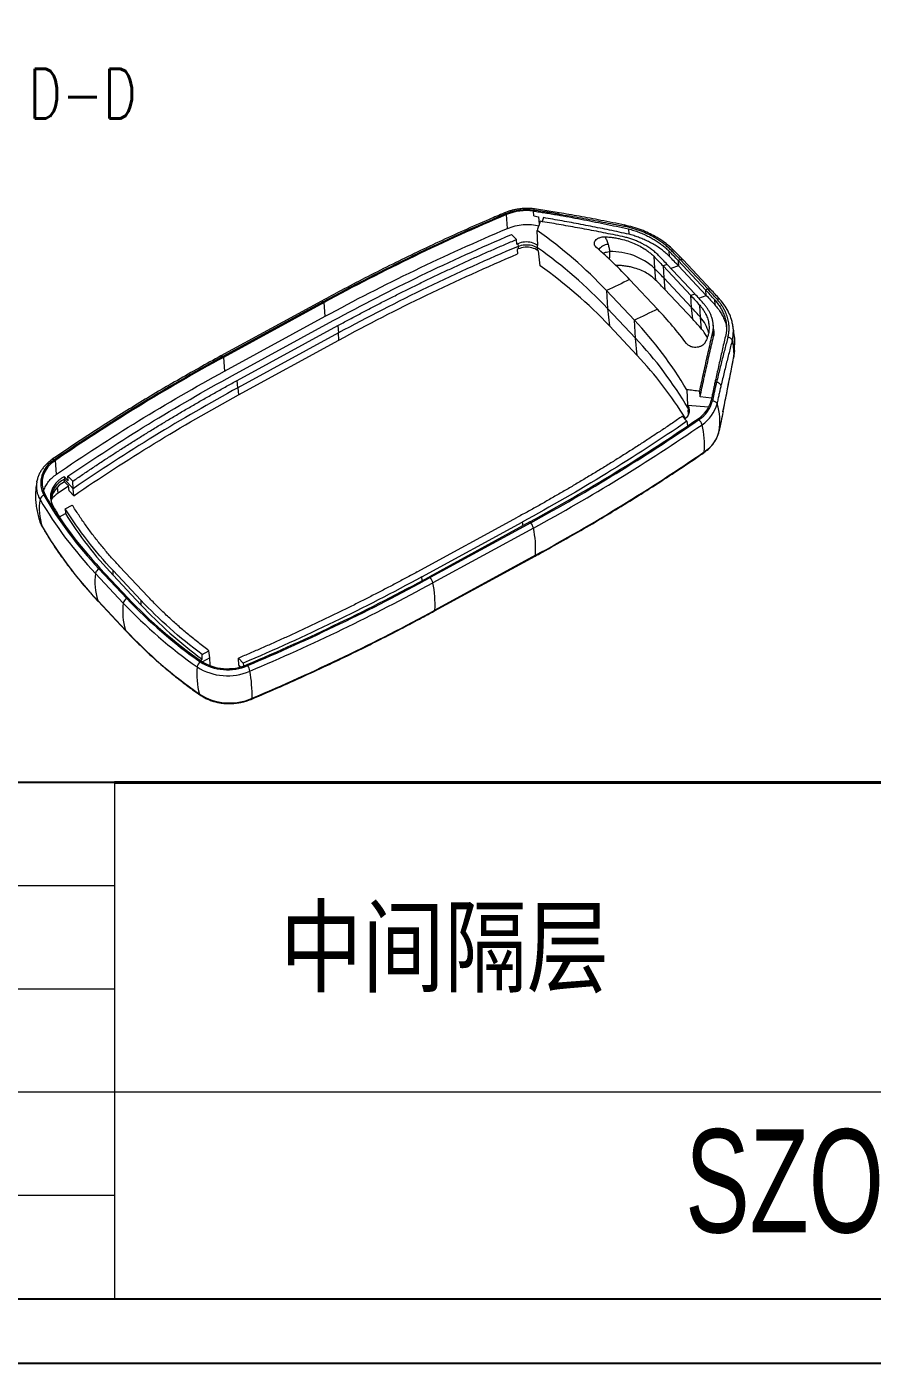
# Model space of a CAD drawing. Header units: inches. Extents: x 1127 to 2406, y 573 to 922.
# Drawn here: x 1969.2 to 2029, y 575.2 to 669.8 of the extents above; entities that cross this region are included whole.
import ezdxf

# ---------------------------------------------------------------- set-up
doc = ezdxf.new("R2010")
doc.units = ezdxf.units.IN
doc.layers.add('文字', color=81, linetype='Continuous')
doc.layers.add('粗实线', color=7, linetype='Continuous', lineweight=30)
doc.layers.add('细实线', color=3, linetype='Continuous', lineweight=9)
doc.styles.add('SLDTEXTSTYLE1', font='TXT', dxfattribs={"width": 0.75, "bigfont": 'bigfont'})
doc.styles.add('SLDTEXTSTYLE3', font='TXT', dxfattribs={"width": 0.75, "bigfont": 'bigfont'})
doc.styles.add('宋体', font='', dxfattribs={"width": 0.8, "height": 3.5})
doc.styles.add('长仿宋', font='', dxfattribs={"width": 0.7, "height": 4})
doc.styles.get('宋体').set_extended_font_data('SimSun')
doc.styles.get('长仿宋').set_extended_font_data('SimSun')

# ---------------------------------------------------------------- blocks, each defined once
blk = doc.blocks.new('SW_NOTE_5')
at = {"color": 0, "linetype": 'Continuous', "lineweight": 0, "attachment_point": 2}
for s, insert, char_height, style in [('剖面', (8.334, 8.186), 6.35, 'SLDTEXTSTYLE1'), ('D-D', (22.232, 5.799), 3.5, 'SLDTEXTSTYLE3')]:
    blk.add_mtext(s, dxfattribs=dict(at, insert=insert, char_height=char_height, style=style))

msp = doc.modelspace()

# ---------------------------------------------------------------- linework, layer by layer
at = {"color": 7, "linetype": 'Continuous', "lineweight": 15}
for p, q in [((2003.198, 655.489), (2003.12, 656.463)), ((2005.056, 656.367), (2005.028, 656.713)), ((2005.056, 656.367), (2005.398, 656.309)), ((2006.859, 656.595), (2005.107, 656.865)), ((2005.398, 656.309), (2005.439, 655.788)), ((2005.732, 656.252), (2005.639, 655.967)), ((2003.821, 654.705), (2003.489, 655.059)), ((2005.351, 654.273), (2005.297, 655.343)), ((2011.742, 655.454), (2011.772, 655.075)), ((2003.86, 654.378), (2003.821, 654.705)), ((2003.86, 654.378), (2003.929, 654.408)), ((2003.929, 654.408), (2003.946, 654.219)), ((2003.946, 654.219), (2003.959, 654.037)), ((2005.327, 654.109), (2005.315, 654.298)), ((2005.345, 653.927), (2005.327, 654.109)), ((2003.959, 654.037), (2003.889, 654.007)), ((2003.889, 654.007), (2003.903, 653.685)), ((2005.38, 653.902), (2005.345, 653.927)), ((2005.496, 652.847), (2005.38, 653.902)), ((2013.535, 653.517), (2013.584, 652.665)), ((2014.658, 653.492), (2014.628, 653.873)), ((2015.251, 653.226), (2015.281, 652.845)), ((2017.217, 651.13), (2015.251, 653.226)), ((2017.369, 651.183), (2015.403, 653.279)), ((2017.574, 651.16), (2015.608, 653.256)), ((2013.584, 652.665), (2013.669, 651.834)), ((2014.191, 652.839), (2014.24, 651.989)), ((2016.158, 650.743), (2014.191, 652.839)), ((2016.444, 650.851), (2014.477, 652.947)), ((2017.248, 650.749), (2015.281, 652.845)), ((2013.808, 649.768), (2011.842, 651.864)), ((2014.24, 651.989), (2016.207, 649.892)), ((2014.24, 651.989), (2014.326, 651.158)), ((1990.049, 650.351), (1982.941, 646.476)), ((1990.177, 650.297), (1983.069, 646.422)), ((2010.201, 651.088), (2010.274, 649.826)), ((2010.201, 651.088), (2012.168, 648.992)), ((2016.292, 649.061), (2014.326, 651.158)), ((2016.207, 649.892), (2016.158, 650.743)), ((2017.248, 650.749), (2017.217, 651.13)), ((2017.819, 650.472), (2017.849, 650.09)), ((1990.23, 650.247), (1983.122, 646.371)), ((1990.307, 649.272), (1990.23, 650.247)), ((2012.24, 647.73), (2010.274, 649.826)), ((2010.274, 649.826), (2010.4, 648.593)), ((2016.292, 649.061), (2016.207, 649.892)), ((2016.835, 649.2), (2016.786, 650.051)), ((1983.2, 645.397), (1990.307, 649.272)), ((1983.766, 645.09), (1990.874, 648.965)), ((1984.096, 644.738), (1991.204, 648.614)), ((1991.204, 648.614), (1991.252, 648.096)), ((2010.4, 648.593), (2012.367, 646.496)), ((2012.24, 647.73), (2012.168, 648.992)), ((2016.921, 648.369), (2016.835, 649.2)), ((2017.773, 648.302), (2017.743, 648.679)), ((1991.252, 648.096), (1984.144, 644.22)), ((1984.178, 643.718), (1991.285, 647.594)), ((1991.285, 647.594), (1991.252, 648.096)), ((2012.367, 646.496), (2012.24, 647.73)), ((2017.76, 647.858), (2017.73, 648.235)), ((2019.167, 646.296), (2019.238, 646.861)), ((2019.241, 646.86), (2019.175, 646.317)), ((1983.122, 646.371), (1983.2, 645.397)), ((1984.144, 644.22), (1984.096, 644.738)), ((1984.144, 644.22), (1984.178, 643.718)), ((2015.864, 644.079), (2015.929, 642.997)), ((2016.81, 643.59), (2016.782, 643.969)), ((2015.929, 642.997), (2015.949, 642.963)), ((2015.929, 642.997), (2017.437, 642.878)), ((2015.959, 642.776), (2015.949, 642.963)), ((2016.029, 642.571), (2015.959, 642.776)), ((2015.959, 642.776), (2015.978, 642.592)), ((2017.626, 643.481), (2016.81, 643.59)), ((2015.883, 641.848), (2015.551, 642.202)), ((2015.883, 641.848), (2015.929, 641.521)), ((2015.986, 642.358), (2015.959, 642.626)), ((2015.978, 642.592), (2015.959, 642.626)), ((2016.014, 642.5), (2015.978, 642.592)), ((2018.434, 642.536), (2018.42, 642.505)), ((1971.317, 638.106), (1971.239, 639.081)), ((1969.922, 637.573), (1969.929, 637.609)), ((1972.165, 637.267), (1971.424, 636.761)), ((1972.134, 637.647), (1971.862, 637.938)), ((1971.862, 637.938), (1971.875, 637.747)), ((1971.891, 637.567), (1971.875, 637.747)), ((1971.875, 637.747), (1972.499, 637.082)), ((1972.164, 637.276), (1971.891, 637.567)), ((1972.134, 637.647), (1972.129, 637.961)), ((1972.461, 637.607), (1972.129, 637.961)), ((1972.211, 636.941), (1972.164, 637.276)), ((1972.499, 637.082), (1972.461, 637.607)), ((1972.543, 636.587), (1972.499, 637.082)), ((1972.211, 636.941), (1972.543, 636.587)), ((1971.529, 635.1), (1971.943, 635.326)), ((1971.942, 635.657), (1972.434, 635.925)), ((1971.942, 635.657), (1971.943, 635.326)), ((1970.318, 634.372), (1970.306, 634.398)), ((1996.805, 631.192), (2003.912, 635.068)), ((1997.134, 630.841), (2004.242, 634.716)), ((2004.783, 634.734), (1997.675, 630.859)), ((2004.837, 634.671), (1997.729, 630.795)), ((2005.025, 634.295), (1997.917, 630.419)), ((2005.178, 632.372), (1998.071, 628.497)), ((1976.28, 629.326), (1974.313, 631.422)), ((1974.391, 631.471), (1976.358, 629.375)), ((1977.765, 629.464), (1975.798, 631.561)), ((1998.041, 628.435), (2005.149, 632.31)), ((1976.041, 628.996), (1974.074, 631.092)), ((1977.28, 629.2), (1975.313, 631.296)), ((1975.318, 630.96), (1975.313, 631.296)), ((1975.318, 630.96), (1977.285, 628.864)), ((1976.195, 627.073), (1974.228, 629.169)), ((1974.254, 629.124), (1976.221, 627.027)), ((1977.28, 629.2), (1977.285, 628.864)), ((1981.472, 624.941), (1981.614, 625.018)), ((1981.603, 625.359), (1982.095, 625.627)), ((1981.614, 625.018), (1981.603, 625.359)), ((1982.156, 625.116), (1981.633, 624.831)), ((1982.156, 625.116), (1982.095, 625.627)), ((1982.176, 624.607), (1982.156, 625.116)), ((1984.192, 625.103), (1984.524, 624.749)), ((1984.213, 624.596), (1984.192, 625.103)), ((1982.13, 624.582), (1982.176, 624.607)), ((1984.319, 624.483), (1984.213, 624.596)), ((1984.213, 624.596), (1984.229, 624.461)), ((1984.524, 624.749), (1984.541, 624.565))]:
    msp.add_line(p, q, dxfattribs=at)
at = {"color": 8, "linetype": 'Continuous', "lineweight": 15}
for p, q in [((2010.326, 653.351), (2010.389, 653.353)), ((2010.377, 653.304), (2010.389, 653.353)), ((2015.281, 652.845), (2014.751, 652.655)), ((2016.712, 650.557), (2017.248, 650.749)), ((2019.163, 646.284), (2019.175, 646.317)), ((1971.424, 636.761), (1971.39, 637.191)), ((2004.242, 634.716), (2004.273, 634.456)), ((1997.165, 630.582), (1997.134, 630.841))]:
    msp.add_line(p, q, dxfattribs=at)
for p, q in [((1975.429, 616.298), (1920.675, 616.298)), ((1825.482, 579.796), (2084.935, 579.796)), ((1818.469, 575.233), (2089.498, 575.233))]:
    msp.add_line(p, q)
at = {"color": 8, "linetype": 'Continuous', "lineweight": 15, "flags": 128}
for points in [[(2005.05, 656.776), (2005.063, 656.81), (2005.076, 656.837), (2005.088, 656.855), (2005.1, 656.864), (2005.107, 656.865)], [(1990.049, 650.351), (1990.049, 650.351), (1990.068, 650.356), (1990.091, 650.353), (1990.117, 650.342), (1990.146, 650.323), (1990.177, 650.297)], [(1982.941, 646.476), (1982.941, 646.476), (1982.96, 646.481), (1982.983, 646.478), (1983.009, 646.467), (1983.038, 646.448), (1983.069, 646.422)], [(1971.022, 639.163), (1971.027, 639.166), (1971.049, 639.173), (1971.077, 639.173), (1971.107, 639.164), (1971.141, 639.148), (1971.177, 639.125)], [(1970.306, 634.398), (1970.181, 634.651), (1970.149, 634.738)], [(1974.228, 629.169), (1974.242, 629.139), (1974.254, 629.124)], [(1976.221, 627.027), (1976.209, 627.043), (1976.195, 627.073)], [(1985.114, 622.2), (1985.117, 622.202), (1985.128, 622.213), (1985.136, 622.233), (1985.139, 622.26)]]:
    msp.add_lwpolyline(points, dxfattribs=at)
at = {"color": 7, "linetype": 'Continuous', "lineweight": 15}
for centre, radius, start, end in [((2059.78, 522.458), 145.559, 112.92667, 118.56644), ((2059.78, 522.504), 145.449, 112.92667, 118.56644), ((2004.54, 653.009), 3.802, 82.28142, 112.62672), ((1963.199, 625.13), 50.748, 38.12787, 38.20685), ((2004.535, 653.069), 3.677, 82.28142, 112.62672), ((2030.92, 620.527), 43.308, 123.82582, 123.96405), ((1986.531, 628.755), 32.544, 43.3361, 54.7858), ((2059.884, 522.04), 143.528, 112.93815, 118.56657), ((1986.607, 627.493), 32.54, 43.33884, 54.88044), ((1988.018, 629.482), 32.689, 43.21198, 48.93769), ((2010.538, 649.338), 4.511, 47.52176, 91.56192), ((1989.634, 629.638), 34.066, 43.17528, 44.65534), ((1989.894, 629.435), 34.77, 43.17544, 44.65494), ((1989.94, 629.388), 34.916, 43.17559, 44.69731), ((2028.311, 615.853), 39.59, 109.02923, 109.26189), ((1986.73, 626.259), 32.544, 43.3361, 54.7858), ((1993.162, 632.21), 28.905, 43.17695, 45.04529), ((2028.923, 614.161), 41.388, 110.42796, 110.85066), ((2031.177, 608.833), 47.176, 114.19636, 116.40057), ((1958.636, 617.029), 45.843, 46.43587, 46.52717), ((2030.89, 612.065), 41.388, 110.42796, 110.85066), ((1992.091, 628.001), 33.394, 41.67581, 43.17544), ((2030.278, 613.757), 39.59, 109.02923, 109.26189), ((1992.374, 627.821), 34.066, 41.67563, 43.17553), ((1992.432, 627.785), 34.195, 41.63257, 43.17559), ((2033.144, 606.737), 47.176, 114.19636, 116.40057), ((1991.812, 629.103), 30.18, 37.17322, 43.212), ((1995.662, 630.615), 28.173, 41.27641, 43.17695), ((1992.053, 630.013), 27.656, 30.57189, 43.33582), ((2014.872, 647.441), 2.635, 15.11452, 41.86943), ((1992.155, 628.777), 27.616, 30.46053, 43.33854), ((2047.401, 528.23), 134.566, 118.5596, 124.50262), ((2047.406, 528.269), 134.464, 118.5596, 124.50262), ((1951.529, 613.153), 45.843, 46.43587, 46.52717), ((1992.156, 627.436), 27.781, 31.74596, 43.32132), ((2047.605, 527.633), 132.74, 118.56023, 124.4586), ((2030.317, 598.038), 48.181, 104.84783, 104.98704), ((2015.523, 643.822), 2.129, 302.46518, 346.40735), ((2015.547, 643.824), 2.202, 302.46518, 346.40735), ((2015.638, 643.664), 2.436, 302.46518, 346.40735), ((2014.263, 641.825), 3.951, 350.43582, 18.69263), ((1940.499, 752.837), 134.464, 298.5596, 304.50262), ((1940.505, 752.862), 134.566, 298.5596, 304.50262), ((1974.368, 596.202), 62.361, 47.21149, 47.29035), ((2016.215, 641.41), 0.757, 15.18146, 47.27011), ((1940.536, 752.775), 134.894, 298.5596, 304.50262), ((2010.89, 640.158), 6.228, 355.65559, 13.47286), ((2015.792, 641.741), 2.436, 302.46518, 346.40735), ((1972.092, 637.479), 1.883, 119.0465, 207.38083), ((1972.124, 637.488), 1.821, 119.0465, 207.38083), ((1945.391, 603.393), 44.065, 54.08401, 54.18342), ((1940.689, 750.852), 134.894, 298.5596, 304.50262), ((1972.57, 636.243), 1.657, 114.78919, 179.44577), ((1972.603, 636.037), 1.687, 114.94842, 175.08321), ((1974.199, 635.676), 4.098, 170.9521, 198.17635), ((1970.569, 636.208), 0.432, 110.30296, 164.86138), ((1995.177, 651.005), 29.015, 210.40512, 223.3399), ((1992.236, 586.658), 54.511, 113.49259, 113.5922), ((1995.262, 651.191), 28.805, 210.40512, 223.3399), ((1995.293, 651.196), 28.739, 210.40512, 223.3399), ((1972.842, 634.672), 2.524, 124.16252, 139.07027), ((1995.33, 649.083), 29.015, 210.40512, 223.3399), ((1952.403, 590.287), 68.696, 40.24717, 40.31689), ((2004.142, 634.088), 0.907, 13.19315, 39.97274), ((1997.784, 632.749), 7.404, 357.08029, 12.04816), ((1974.571, 630.984), 0.508, 120.52398, 167.77329), ((2004.133, 584.565), 55.541, 122.37826, 122.47368), ((1978.506, 630.478), 4.474, 172.11561, 197.01284), ((1928.125, 758.601), 145.449, 292.92667, 298.56644), ((1928.126, 758.634), 145.559, 292.92667, 298.56644), ((1945.296, 586.411), 68.696, 40.24717, 40.31689), ((1997.034, 630.212), 0.907, 13.19315, 39.97274), ((1928.145, 758.57), 145.914, 292.92667, 298.56644), ((1990.676, 628.874), 7.404, 357.08029, 12.04816), ((1980.473, 628.382), 4.474, 172.11561, 197.01284), ((1976.538, 628.888), 0.508, 120.52398, 167.77329), ((2000.923, 652.476), 34.212, 223.34021, 234.92748), ((2006.1, 582.469), 55.541, 122.37826, 122.47368), ((2000.981, 652.636), 33.964, 223.34021, 234.92748), ((2001.004, 652.633), 33.887, 223.34021, 234.92748), ((1928.298, 756.647), 145.914, 292.92667, 298.56644), ((2001.077, 650.554), 34.212, 223.34021, 234.92748), ((1981.867, 624.38), 0.611, 131.21173, 170.90791), ((2020.057, 582.053), 57.619, 131.96074, 132.04952), ((1983.395, 627.851), 3.577, 237.34745, 293.63835), ((1983.398, 627.811), 3.459, 237.34745, 293.63835), ((1986.37, 623.916), 5.136, 173.74234, 195.38612), ((1983.398, 627.792), 3.943, 237.24134, 293.74445), ((1917.301, 580.926), 80.406, 32.8769, 32.93501), ((1983.863, 623.96), 1.145, 11.22798, 32.4274), ((1975.833, 622.485), 9.309, 358.61785, 10.5106), ((1983.552, 625.869), 3.943, 237.24134, 293.74445)]:
    msp.add_arc(centre, radius, start, end, dxfattribs=at)
at = {"color": 8, "linetype": 'Continuous', "lineweight": 15}
for centre, radius, start, end in [((2002.967, 656.464), 0.123, 26.42062, 85.51195), ((2015.487, 653.108), 0.19, 50.81103, 116.39159), ((2017.454, 651.012), 0.191, 51.05482, 116.36434), ((2017.018, 639.687), 0.0815, 307.83908, 359.09815), ((1971.724, 637.257), 1.829, 170.03013, 210.77236), ((2005.106, 632.369), 0.0722, 306.23821, 2.82736), ((1997.999, 628.493), 0.0723, 306.40064, 2.80714), ((1981.514, 622.578), 0.0988, 194.51307, 233.99821)]:
    msp.add_arc(centre, radius, start, end, dxfattribs=at)
at = {"color": 7, "linetype": 'Continuous', "lineweight": 15}
for points, knots in [([(2002.978, 656.583), (2002.62, 656.432), (2001.663, 656.028), (2000.122, 655.346), (1998.354, 654.54), (1996.6, 653.711), (1994.861, 652.862), (1993.138, 651.991), (1991.533, 651.155), (1990.51, 650.6), (1990.05, 650.35)], [0, 0, 0, 0, 0.080145, 0.214625, 0.349268, 0.484061, 0.618994, 0.754059, 0.889248, 1, 1, 1, 1]), ([(2004.228, 656.889), (2004.114, 656.877), (2003.954, 656.861), (2003.721, 656.818), (2003.523, 656.773), (2003.292, 656.706), (2003.109, 656.643), (2003.005, 656.596), (2002.977, 656.584)], [0, 0, 0, 0, 0.26206, 0.369147, 0.546522, 0.730429, 0.927377, 1, 1, 1, 1]), ([(2005.107, 656.864), (2005.089, 656.866), (2004.994, 656.882), (2004.832, 656.894), (2004.615, 656.903), (2004.419, 656.901), (2004.287, 656.893), (2004.228, 656.889)], [0, 0, 0, 0, 0.061329, 0.334809, 0.550408, 0.801111, 1, 1, 1, 1]), ([(2005.028, 656.713), (2005.098, 656.703), (2005.238, 656.684), (2005.518, 656.644), (2005.869, 656.591), (2006.295, 656.521), (2006.58, 656.471), (2006.725, 656.446)], [0, 0, 0, 0, 0.123248, 0.2467599, 0.4956372, 0.7437587, 1, 1, 1, 1]), ([(2006.812, 656.504), (2006.706, 656.522), (2006.499, 656.558), (2006.191, 656.608), (2005.845, 656.662), (2005.533, 656.709), (2005.254, 656.749), (2005.118, 656.767), (2005.05, 656.776)], [0, 0, 0, 0, 0.178996, 0.353042, 0.524176, 0.768146, 0.884164, 1, 1, 1, 1]), ([(2005.504, 655.99), (2005.47, 655.883), (2005.4, 655.668), (2005.331, 655.451), (2005.297, 655.343)], [0, 0, 0, 0, 0.501771, 1, 1, 1, 1]), ([(2011.502, 654.873), (2011.276, 654.92), (2010.825, 655.015), (2010.15, 655.151), (2009.478, 655.283), (2008.809, 655.411), (2008.142, 655.534), (2007.479, 655.653), (2006.818, 655.769), (2006.16, 655.882), (2005.723, 655.954), (2005.504, 655.99)], [0, 0, 0, 0, 0.113193, 0.225829, 0.337922, 0.449486, 0.56054, 0.671099, 0.781182, 0.890809, 1, 1, 1, 1]), ([(2011.772, 655.075), (2011.545, 655.125), (2011.092, 655.224), (2010.413, 655.367), (2009.736, 655.506), (2009.063, 655.64), (2008.392, 655.77), (2007.723, 655.896), (2007.058, 656.018), (2006.394, 656.137), (2005.953, 656.214), (2005.732, 656.252)], [0, 0, 0, 0, 0.113046, 0.225569, 0.337586, 0.449112, 0.560164, 0.67076, 0.780917, 0.890657, 1, 1, 1, 1]), ([(2006.725, 656.446), (2007, 656.397), (2007.552, 656.297), (2008.382, 656.142), (2009.216, 655.98), (2010.055, 655.812), (2010.897, 655.638), (2011.46, 655.516), (2011.742, 655.454)], [0, 0, 0, 0, 0.1645198, 0.3298435, 0.4960141, 0.6630724, 0.831056, 1, 1, 1, 1]), ([(2006.812, 656.504), (2007.079, 656.459), (2007.61, 656.369), (2008.399, 656.229), (2009.174, 656.088), (2009.936, 655.944), (2010.684, 655.798), (2011.178, 655.698), (2011.422, 655.648)], [0, 0, 0, 0, 0.174028, 0.345115, 0.513256, 0.678453, 0.840702, 1, 1, 1, 1]), ([(2011.486, 655.722), (2010.926, 655.836), (2009.849, 656.056), (2008.297, 656.345), (2007.306, 656.517), (2006.831, 656.6)], [0, 0, 0, 0, 0.361182, 0.694506, 1, 1, 1, 1]), ([(2003.198, 655.489), (2003.54, 655.634), (2003.92, 655.727), (2004.69, 655.791), (2005.08, 655.763), (2005.442, 655.676)], [0, 0, 0, 0, 0.5, 0.5, 1, 1, 1, 1]), ([(2014.759, 653.947), (2014.722, 653.984), (2014.647, 654.058), (2014.529, 654.166), (2014.406, 654.271), (2014.279, 654.374), (2014.147, 654.474), (2014.01, 654.572), (2013.869, 654.667), (2013.723, 654.758), (2013.48, 654.902), (2013.125, 655.088), (2012.71, 655.267), (2012.347, 655.4), (2012.045, 655.495), (2011.736, 655.58), (2011.527, 655.626), (2011.422, 655.648)], [0, 0, 0, 0, 0.0465844, 0.0930141, 0.1393278, 0.1855645, 0.2317636, 0.2779647, 0.3242075, 0.3705319, 0.4169775, 0.5502119, 0.6837651, 0.7628189, 0.8417315, 0.9207192, 1, 1, 1, 1]), ([(2014.977, 653.911), (2014.86, 654.024), (2014.615, 654.26), (2014.168, 654.601), (2013.68, 654.907), (2013.165, 655.172), (2012.64, 655.393), (2012.059, 655.59), (2011.646, 655.685), (2011.433, 655.733)], [0, 0, 0, 0, 0.132414, 0.278548, 0.438365, 0.567234, 0.703793, 0.848042, 1, 1, 1, 1]), ([(2011.742, 655.454), (2011.806, 655.437), (2011.933, 655.403), (2012.121, 655.346), (2012.307, 655.284), (2012.489, 655.218), (2012.668, 655.148), (2012.844, 655.073), (2013.016, 654.993), (2013.186, 654.91), (2013.396, 654.798), (2013.642, 654.655), (2013.915, 654.475), (2014.171, 654.285), (2014.411, 654.085), (2014.556, 653.944), (2014.628, 653.873)], [0, 0, 0, 0, 0.055517, 0.110841, 0.166033, 0.221155, 0.276266, 0.331426, 0.386695, 0.442133, 0.497796, 0.598343, 0.698511, 0.798628, 0.899017, 1, 1, 1, 1]), ([(2014.658, 653.492), (2014.619, 653.531), (2014.539, 653.61), (2014.413, 653.725), (2014.282, 653.837), (2014.145, 653.945), (2014.003, 654.051), (2013.857, 654.153), (2013.705, 654.252), (2013.548, 654.347), (2013.344, 654.463), (2013.088, 654.596), (2012.775, 654.738), (2012.451, 654.866), (2012.117, 654.98), (2011.887, 655.044), (2011.772, 655.075)], [0, 0, 0, 0, 0.056146, 0.112035, 0.167721, 0.223258, 0.278701, 0.334105, 0.389527, 0.445021, 0.500646, 0.600755, 0.700395, 0.799914, 0.899664, 1, 1, 1, 1]), ([(1991.204, 648.614), (1991.458, 648.752), (1991.965, 649.027), (1992.732, 649.435), (1993.501, 649.839), (1994.274, 650.239), (1995.05, 650.635), (1995.83, 651.026), (1996.613, 651.413), (1997.4, 651.796), (1998.191, 652.175), (1998.984, 652.549), (1999.782, 652.919), (2000.583, 653.285), (2001.387, 653.646), (2002.195, 654.004), (2003.006, 654.357), (2003.549, 654.589), (2003.821, 654.705)], [0, 0, 0, 0, 0.06256, 0.125096, 0.187611, 0.25011, 0.312594, 0.375069, 0.437536, 0.5, 0.562464, 0.624931, 0.687406, 0.74989, 0.812389, 0.874904, 0.93744, 1, 1, 1, 1]), ([(2005.315, 654.298), (2005.198, 654.381), (2004.91, 654.51), (2004.406, 654.55), (2004.076, 654.47), (2003.929, 654.408)], [0, 0, 0, 0, 0.333349, 0.666997, 1, 1, 1, 1]), ([(2003.946, 654.219), (2004.092, 654.281), (2004.421, 654.36), (2004.923, 654.321), (2005.21, 654.192), (2005.327, 654.109)], [0, 0, 0, 0, 0.333003, 0.666651, 1, 1, 1, 1]), ([(2005.345, 653.927), (2005.227, 654.01), (2004.939, 654.139), (2004.435, 654.179), (2004.105, 654.099), (2003.959, 654.037)], [0, 0, 0, 0, 0.333349, 0.666997, 1, 1, 1, 1]), ([(2009.49, 654.129), (2009.476, 654.142), (2009.449, 654.167), (2009.415, 654.207), (2009.386, 654.248), (2009.365, 654.29), (2009.349, 654.334), (2009.339, 654.386), (2009.337, 654.446), (2009.352, 654.535), (2009.405, 654.644), (2009.506, 654.735), (2009.606, 654.795), (2009.7, 654.838), (2009.815, 654.873), (2009.953, 654.895), (2010.048, 654.894), (2010.097, 654.894)], [0, 0, 0, 0, 0.041743, 0.082275, 0.121992, 0.161318, 0.200683, 0.24052, 0.299988, 0.359822, 0.482181, 0.607898, 0.671536, 0.735615, 0.822657, 0.909771, 1, 1, 1, 1]), ([(2010.097, 654.894), (2010.152, 654.891), (2010.264, 654.885), (2010.431, 654.871), (2010.598, 654.852), (2010.764, 654.829), (2010.93, 654.801), (2011.203, 654.746), (2011.578, 654.649), (2012.038, 654.485), (2012.47, 654.288), (2012.825, 654.084), (2013.109, 653.887), (2013.335, 653.708), (2013.468, 653.581), (2013.535, 653.517)], [0, 0, 0, 0, 0.041953, 0.083837, 0.125709, 0.167629, 0.209653, 0.25184, 0.377043, 0.502463, 0.627387, 0.751837, 0.834738, 0.917328, 1, 1, 1, 1]), ([(2010.097, 654.894), (2010.118, 654.85), (2010.16, 654.764), (2010.215, 654.631), (2010.266, 654.497), (2010.295, 654.407), (2010.309, 654.362)], [0, 0, 0, 0, 0.24868, 0.498213, 0.748638, 1, 1, 1, 1]), ([(2010.309, 654.362), (2010.321, 654.318), (2010.346, 654.232), (2010.375, 654.103), (2010.399, 653.975), (2010.41, 653.89), (2010.415, 653.848)], [0, 0, 0, 0, 0.253933, 0.505071, 0.753672, 1, 1, 1, 1]), ([(2013.867, 653.581), (2013.83, 653.617), (2013.756, 653.69), (2013.638, 653.796), (2013.515, 653.898), (2013.387, 653.997), (2013.253, 654.093), (2013.115, 654.185), (2012.971, 654.273), (2012.792, 654.375), (2012.577, 654.486), (2012.321, 654.601), (2012.056, 654.704), (2011.784, 654.797), (2011.596, 654.848), (2011.502, 654.873)], [0, 0, 0, 0, 0.063353, 0.126373, 0.189138, 0.251728, 0.314224, 0.37671, 0.439266, 0.501975, 0.602047, 0.701526, 0.800769, 0.900139, 1, 1, 1, 1]), ([(2009.94, 653.71), (2009.956, 653.722), (2010.024, 653.773), (2010.189, 653.831), (2010.338, 653.842), (2010.415, 653.848)], [0, 0, 0, 0, 0.127278, 0.551686, 1, 1, 1, 1]), ([(2010.415, 653.848), (2010.416, 653.807), (2010.419, 653.725), (2010.415, 653.602), (2010.406, 653.478), (2010.395, 653.395), (2010.389, 653.353)], [0, 0, 0, 0, 0.246328, 0.494929, 0.746067, 1, 1, 1, 1]), ([(2013.535, 653.517), (2013.646, 653.405), (2013.868, 653.181), (2014.084, 652.953), (2014.191, 652.839)], [0, 0, 0, 0, 0.500015, 1, 1, 1, 1]), ([(2015.605, 653.255), (2015.562, 653.302), (2015.353, 653.531), (2015.131, 653.752), (2014.956, 653.927)], [0, 0, 0, 0, 0.207929, 1, 1, 1, 1]), ([(2013.669, 651.834), (2013.571, 651.925), (2013.373, 652.108), (2013.019, 652.34), (2012.621, 652.54), (2012.239, 652.676), (2011.888, 652.765), (2011.578, 652.822), (2011.292, 652.853), (2011.045, 652.868), (2010.911, 652.868), (2010.845, 652.868)], [0, 0, 0, 0, 0.140454, 0.284579, 0.432437, 0.584087, 0.676967, 0.775087, 0.878454, 0.940971, 1, 1, 1, 1]), ([(2014.326, 651.158), (2014.218, 651.271), (2014.003, 651.499), (2013.78, 651.723), (2013.669, 651.834)], [0, 0, 0, 0, 0.499985, 1, 1, 1, 1]), ([(2016.158, 650.743), (2016.264, 650.629), (2016.477, 650.4), (2016.683, 650.167), (2016.786, 650.051)], [0, 0, 0, 0, 0.499985, 1, 1, 1, 1]), ([(2018.2, 650.474), (2018.193, 650.482), (2017.993, 650.715), (2017.779, 650.94), (2017.572, 651.158)], [0, 0, 0, 0, 0.034197, 1, 1, 1, 1]), ([(2017.819, 650.472), (2017.855, 650.43), (2017.927, 650.348), (2018.027, 650.221), (2018.12, 650.094), (2018.206, 649.965), (2018.285, 649.834), (2018.358, 649.703), (2018.423, 649.57), (2018.481, 649.435), (2018.545, 649.264), (2018.608, 649.057), (2018.657, 648.813), (2018.681, 648.57), (2018.683, 648.327), (2018.664, 648.167), (2018.654, 648.087)], [0, 0, 0, 0, 0.056199, 0.112172, 0.167973, 0.223657, 0.279279, 0.334896, 0.390562, 0.446335, 0.50227, 0.602282, 0.701715, 0.800911, 0.900222, 1, 1, 1, 1]), ([(2018.778, 647.808), (2018.789, 647.851), (2018.81, 647.937), (2018.833, 648.068), (2018.85, 648.199), (2018.86, 648.33), (2018.862, 648.463), (2018.858, 648.596), (2018.839, 648.808), (2018.785, 649.101), (2018.678, 649.419), (2018.557, 649.683), (2018.442, 649.894), (2018.309, 650.101), (2018.16, 650.305), (2018.047, 650.437), (2017.99, 650.503)], [0, 0, 0, 0, 0.048347, 0.096559, 0.144683, 0.192771, 0.24087, 0.289029, 0.337298, 0.47182, 0.606196, 0.685027, 0.763629, 0.842195, 0.920922, 1, 1, 1, 1]), ([(2019.103, 648.739), (2019.081, 648.845), (2019.026, 649.105), (2018.855, 649.524), (2018.586, 650.008), (2018.325, 650.323), (2018.188, 650.487)], [0, 0, 0, 0, 0.170616, 0.420442, 0.696974, 1, 1, 1, 1]), ([(2016.786, 650.051), (2016.816, 650.017), (2016.874, 649.949), (2016.954, 649.845), (2017.029, 649.739), (2017.098, 649.632), (2017.161, 649.523), (2017.256, 649.339), (2017.36, 649.076), (2017.436, 648.732), (2017.453, 648.386), (2017.415, 648.081), (2017.343, 647.819), (2017.258, 647.598), (2017.18, 647.456), (2017.14, 647.385)], [0, 0, 0, 0, 0.041376, 0.082684, 0.123973, 0.165291, 0.206688, 0.248212, 0.372654, 0.497586, 0.622997, 0.748209, 0.832399, 0.916175, 1, 1, 1, 1]), ([(2017.73, 648.235), (2017.735, 648.277), (2017.745, 648.36), (2017.75, 648.486), (2017.748, 648.612), (2017.739, 648.737), (2017.721, 648.863), (2017.696, 648.989), (2017.663, 649.115), (2017.614, 649.266), (2017.544, 649.441), (2017.444, 649.638), (2017.326, 649.832), (2017.191, 650.022), (2017.086, 650.144), (2017.033, 650.206)], [0, 0, 0, 0, 0.062495, 0.124745, 0.18684, 0.248868, 0.310919, 0.37308, 0.435439, 0.498081, 0.598323, 0.6983, 0.79835, 0.898807, 1, 1, 1, 1]), ([(2017.849, 650.09), (2017.927, 649.999), (2018.083, 649.815), (2018.277, 649.526), (2018.441, 649.229), (2018.573, 648.9), (2018.65, 648.669), (2018.664, 648.541), (2018.665, 648.54)], [0, 0, 0, 0, 0.187592, 0.377021, 0.568116, 0.760912, 0.998567, 1, 1, 1, 1]), ([(2016.921, 648.369), (2016.818, 648.485), (2016.612, 648.718), (2016.399, 648.947), (2016.292, 649.061)], [0, 0, 0, 0, 0.500015, 1, 1, 1, 1]), ([(2019.232, 647.847), (2019.216, 648.024), (2019.188, 648.325), (2019.126, 648.623), (2019.1, 648.747)], [0, 0, 0, 0, 0.5848387, 1, 1, 1, 1]), ([(2016.782, 643.969), (2016.826, 644.175), (2016.914, 644.588), (2017.047, 645.203), (2017.182, 645.816), (2017.317, 646.426), (2017.454, 647.033), (2017.591, 647.638), (2017.684, 648.035), (2017.73, 648.235)], [0, 0, 0, 0, 0.140468, 0.281666, 0.423637, 0.56642, 0.710053, 0.854569, 1, 1, 1, 1]), ([(2016.81, 643.59), (2016.854, 643.796), (2016.943, 644.21), (2017.076, 644.825), (2017.211, 645.439), (2017.346, 646.049), (2017.483, 646.656), (2017.621, 647.261), (2017.714, 647.658), (2017.76, 647.858)], [0, 0, 0, 0, 0.140487, 0.281697, 0.423674, 0.566458, 0.710084, 0.854588, 1, 1, 1, 1]), ([(2017.319, 647.765), (2017.268, 647.865), (2017.159, 648.079), (2017.003, 648.268), (2016.921, 648.369)], [0, 0, 0, 0, 0.469431, 1, 1, 1, 1]), ([(2017.767, 648.301), (2017.772, 648.271), (2017.791, 648.122), (2017.774, 647.975), (2017.76, 647.858)], [0, 0, 0, 0, 0.203015, 1, 1, 1, 1]), ([(2018.654, 648.087), (2018.615, 647.923), (2018.538, 647.596), (2018.423, 647.099), (2018.308, 646.6), (2018.194, 646.099), (2018.081, 645.595), (2017.969, 645.089), (2017.894, 644.75), (2017.857, 644.58)], [0, 0, 0, 0, 0.144869, 0.289028, 0.432501, 0.575308, 0.717477, 0.859031, 1, 1, 1, 1]), ([(2018.778, 647.808), (2018.741, 647.667), (2018.666, 647.382), (2018.553, 646.947), (2018.439, 646.502), (2018.323, 646.045), (2018.206, 645.577), (2018.088, 645.098), (2018.01, 644.774), (2017.97, 644.61)], [0, 0, 0, 0, 0.136361, 0.27489, 0.415586, 0.558445, 0.703468, 0.850653, 1, 1, 1, 1]), ([(2019.076, 647.551), (2019.04, 647.41), (2018.966, 647.126), (2018.855, 646.691), (2018.743, 646.247), (2018.63, 645.794), (2018.516, 645.33), (2018.402, 644.858), (2018.326, 644.537), (2018.287, 644.376)], [0, 0, 0, 0, 0.137793, 0.277256, 0.4184, 0.561236, 0.705775, 0.852026, 1, 1, 1, 1]), ([(2018.778, 647.808), (2018.847, 647.793), (2018.921, 647.76), (2019.032, 647.664), (2019.066, 647.605), (2019.076, 647.551)], [0, 0, 0, 0, 0.5, 0.5, 1, 1, 1, 1]), ([(2019.076, 647.551), (2019.088, 647.498), (2019.111, 647.393), (2019.138, 647.235), (2019.159, 647.078), (2019.169, 646.975), (2019.174, 646.923)], [0, 0, 0, 0, 0.2496127, 0.4994714, 0.7495944, 1, 1, 1, 1]), ([(2019.232, 646.826), (2019.241, 646.932), (2019.267, 647.271), (2019.246, 647.617), (2019.231, 647.855)], [0, 0, 0, 0, 0.312618, 1, 1, 1, 1]), ([(2017.14, 647.385), (2017.131, 647.37), (2017.112, 647.34), (2017.076, 647.298), (2017.036, 647.259), (2016.991, 647.223), (2016.941, 647.191), (2016.878, 647.158), (2016.801, 647.126), (2016.678, 647.09), (2016.514, 647.067), (2016.346, 647.079), (2016.22, 647.108), (2016.103, 647.148), (2015.967, 647.219), (2015.896, 647.299), (2015.86, 647.339)], [0, 0, 0, 0, 0.045748, 0.090355, 0.134184, 0.177611, 0.221022, 0.2648, 0.328893, 0.392584, 0.518367, 0.640789, 0.700636, 0.760152, 0.878317, 1, 1, 1, 1]), ([(2019.174, 646.923), (2019.177, 646.871), (2019.184, 646.768), (2019.187, 646.616), (2019.185, 646.465), (2019.178, 646.367), (2019.175, 646.317)], [0, 0, 0, 0, 0.251394, 0.501846, 0.751375, 1, 1, 1, 1]), ([(1982.941, 646.476), (1981.909, 645.903), (1979.845, 644.759), (1976.833, 642.957), (1973.881, 641.099), (1971.973, 639.807), (1971.02, 639.161)], [0, 0, 0, 0, 0.249992, 0.499989, 0.749992, 1, 1, 1, 1]), ([(2018.428, 642.523), (2018.46, 642.684), (2018.535, 643.058), (2018.66, 643.687), (2018.811, 644.448), (2018.984, 645.332), (2019.106, 645.969), (2019.171, 646.306)], [0, 0, 0, 0, 0.130481, 0.302351, 0.504556, 0.737103, 1, 1, 1, 1]), ([(2018.434, 642.536), (2018.477, 642.75), (2018.561, 643.173), (2018.688, 643.81), (2018.812, 644.442), (2018.935, 645.07), (2019.056, 645.694), (2019.135, 646.111), (2019.175, 646.317)], [0, 0, 0, 0, 0.172467, 0.342593, 0.510392, 0.675882, 0.839079, 1, 1, 1, 1]), ([(1972.461, 637.607), (1972.693, 637.765), (1973.156, 638.082), (1973.857, 638.553), (1974.561, 639.02), (1975.27, 639.484), (1975.982, 639.943), (1976.699, 640.398), (1977.42, 640.85), (1978.145, 641.298), (1978.874, 641.741), (1979.608, 642.181), (1980.345, 642.617), (1981.087, 643.05), (1981.833, 643.478), (1982.583, 643.902), (1983.337, 644.323), (1983.843, 644.6), (1984.096, 644.738)], [0, 0, 0, 0, 0.0625599, 0.1250959, 0.1876113, 0.2501096, 0.3125942, 0.3750685, 0.437536, 0.5, 0.562464, 0.6249315, 0.6874058, 0.7498904, 0.8123887, 0.8749041, 0.9374401, 1, 1, 1, 1]), ([(2016.782, 643.969), (2016.629, 643.988), (2016.323, 644.026), (2016.017, 644.062), (2015.864, 644.079)], [0, 0, 0, 0, 0.49913, 1, 1, 1, 1]), ([(2017.857, 644.58), (2017.834, 644.475), (2017.789, 644.269), (2017.723, 643.955), (2017.668, 643.693), (2017.625, 643.481), (2017.603, 643.374), (2017.592, 643.321)], [0, 0, 0, 0, 0.256231, 0.504363, 0.75324, 0.876742, 1, 1, 1, 1]), ([(2017.97, 644.61), (2017.949, 644.519), (2017.908, 644.341), (2017.848, 644.073), (2017.792, 643.812), (2017.738, 643.558), (2017.704, 643.389), (2017.687, 643.307)], [0, 0, 0, 0, 0.215459, 0.423201, 0.623215, 0.815487, 1, 1, 1, 1]), ([(2018.287, 644.376), (2018.273, 644.427), (2018.234, 644.483), (2018.116, 644.57), (2018.04, 644.599), (2017.97, 644.61)], [0, 0, 0, 0, 0.5, 0.5, 1, 1, 1, 1]), ([(2018.287, 644.376), (2018.263, 644.271), (2018.214, 644.061), (2018.142, 643.74), (2018.073, 643.418), (2018.028, 643.2), (2018.006, 643.091)], [0, 0, 0, 0, 0.25359, 0.504736, 0.753514, 1, 1, 1, 1]), ([(2015.949, 642.963), (2015.988, 642.875), (2016.065, 642.699), (2016.032, 642.414), (2015.919, 642.173), (2015.781, 642.057), (2015.729, 642.013)], [0, 0, 0, 0, 0.276099, 0.552576, 0.82907, 1, 1, 1, 1]), ([(2017.687, 643.307), (2017.757, 643.296), (2017.833, 643.269), (2017.951, 643.189), (2017.99, 643.138), (2018.006, 643.091)], [0, 0, 0, 0, 0.5, 0.5, 1, 1, 1, 1]), ([(2015.551, 642.202), (2015.319, 642.043), (2014.856, 641.726), (2014.155, 641.255), (2013.451, 640.788), (2012.742, 640.324), (2012.029, 639.865), (2011.312, 639.409), (2010.591, 638.957), (2009.865, 638.51), (2009.136, 638.066), (2008.402, 637.626), (2007.664, 637.189), (2006.922, 636.757), (2006.176, 636.329), (2005.426, 635.904), (2004.672, 635.484), (2004.165, 635.206), (2003.912, 635.068)], [0, 0, 0, 0, 0.06256, 0.125096, 0.187611, 0.25011, 0.312594, 0.375069, 0.437536, 0.5, 0.562464, 0.624931, 0.687406, 0.74989, 0.812389, 0.874904, 0.93744, 1, 1, 1, 1]), ([(2017.068, 639.624), (2017.136, 639.672), (2017.277, 639.773), (2017.469, 639.946), (2017.648, 640.136), (2017.806, 640.341), (2017.941, 640.559), (2018.049, 640.789), (2018.118, 640.978), (2018.139, 641.09), (2018.145, 641.121)], [0, 0, 0, 0, 0.124202, 0.257956, 0.393222, 0.52981, 0.667623, 0.806666, 0.947064, 1, 1, 1, 1]), ([(1971.022, 639.162), (1970.954, 639.114), (1970.813, 639.013), (1970.621, 638.84), (1970.442, 638.65), (1970.284, 638.445), (1970.149, 638.227), (1970.041, 637.997), (1969.967, 637.791), (1969.943, 637.66), (1969.933, 637.611)], [0, 0, 0, 0, 0.12047, 0.25021, 0.381416, 0.513904, 0.647581, 0.782451, 0.918635, 1, 1, 1, 1]), ([(2005.148, 632.312), (2005.25, 632.367), (2005.917, 632.726), (2007.13, 633.408), (2008.788, 634.36), (2010.425, 635.333), (2012.043, 636.326), (2013.643, 637.338), (2015.221, 638.371), (2016.362, 639.134), (2016.97, 639.557), (2017.066, 639.625)], [0, 0, 0, 0, 0.02455, 0.159955, 0.295464, 0.431071, 0.566769, 0.702556, 0.838427, 0.974378, 1, 1, 1, 1]), ([(1970.413, 636.884), (1970.418, 636.91), (1970.442, 637.046), (1970.552, 637.284), (1970.745, 637.587), (1970.999, 637.867), (1971.211, 638.027), (1971.317, 638.106)], [0, 0, 0, 0, 0.056412, 0.292309, 0.528206, 0.764103, 1, 1, 1, 1]), ([(1969.925, 637.575), (1969.903, 637.443), (1969.858, 637.163), (1969.833, 636.728), (1969.839, 636.277), (1969.882, 635.829), (1969.96, 635.392), (1970.05, 635.027), (1970.126, 634.814), (1970.153, 634.738)], [0, 0, 0, 0, 0.139156, 0.296603, 0.453265, 0.608915, 0.763316, 0.91618, 1, 1, 1, 1]), ([(1971.862, 637.938), (1971.828, 637.918), (1971.76, 637.879), (1971.664, 637.816), (1971.572, 637.749), (1971.485, 637.679), (1971.403, 637.605), (1971.271, 637.473), (1971.111, 637.269), (1970.968, 636.984), (1970.891, 636.687), (1970.887, 636.424), (1970.925, 636.203), (1970.983, 636.022), (1971.044, 635.908), (1971.074, 635.851)], [0, 0, 0, 0, 0.040632, 0.081023, 0.121294, 0.161573, 0.201982, 0.242647, 0.371287, 0.500045, 0.628686, 0.757444, 0.838437, 0.918956, 1, 1, 1, 1]), ([(1975.798, 631.561), (1975.699, 631.667), (1975.502, 631.879), (1975.213, 632.201), (1974.93, 632.526), (1974.653, 632.853), (1974.382, 633.183), (1974.117, 633.516), (1973.858, 633.852), (1973.606, 634.19), (1973.359, 634.532), (1973.118, 634.876), (1972.884, 635.222), (1972.655, 635.572), (1972.508, 635.807), (1972.434, 635.925)], [0, 0, 0, 0, 0.077069, 0.154065, 0.231001, 0.307891, 0.384748, 0.461585, 0.538415, 0.615252, 0.692109, 0.768999, 0.845935, 0.922931, 1, 1, 1, 1]), ([(1970.141, 634.774), (1970.156, 634.727), (1970.196, 634.601), (1970.259, 634.467), (1970.312, 634.384), (1970.319, 634.374)], [0, 0, 0, 0, 0.338064, 0.916607, 1, 1, 1, 1]), ([(1970.438, 634.175), (1970.48, 634.101), (1970.687, 633.744), (1971.091, 633.116), (1971.652, 632.291), (1972.25, 631.48), (1972.88, 630.681), (1973.547, 629.899), (1974.006, 629.38), (1974.252, 629.127), (1974.255, 629.124)], [0, 0, 0, 0, 0.04137, 0.200076, 0.359094, 0.518414, 0.67803, 0.837933, 0.998116, 1, 1, 1, 1]), ([(1996.805, 631.192), (1996.551, 631.055), (1996.043, 630.779), (1995.278, 630.371), (1994.508, 629.967), (1993.736, 629.567), (1992.96, 629.172), (1992.18, 628.781), (1991.397, 628.394), (1990.61, 628.011), (1989.82, 627.633), (1989.027, 627.258), (1988.23, 626.888), (1987.429, 626.523), (1986.625, 626.161), (1985.818, 625.804), (1985.007, 625.451), (1984.463, 625.219), (1984.192, 625.103)], [0, 0, 0, 0, 0.06256, 0.125096, 0.187611, 0.25011, 0.312594, 0.375069, 0.437536, 0.5, 0.562464, 0.624931, 0.687406, 0.74989, 0.812389, 0.874904, 0.93744, 1, 1, 1, 1]), ([(1982.095, 625.627), (1981.973, 625.718), (1981.728, 625.9), (1981.369, 626.179), (1981.014, 626.46), (1980.665, 626.745), (1980.321, 627.033), (1979.982, 627.325), (1979.649, 627.62), (1979.321, 627.918), (1978.999, 628.221), (1978.682, 628.526), (1978.371, 628.835), (1978.064, 629.148), (1977.865, 629.359), (1977.765, 629.464)], [0, 0, 0, 0, 0.077069, 0.154065, 0.231001, 0.307891, 0.384748, 0.461585, 0.538415, 0.615252, 0.692109, 0.768999, 0.845935, 0.922931, 1, 1, 1, 1]), ([(1985.114, 622.2), (1985.791, 622.491), (1987.111, 623.056), (1989.015, 623.914), (1990.801, 624.746), (1992.468, 625.55), (1994.021, 626.322), (1995.46, 627.059), (1996.79, 627.757), (1997.635, 628.215), (1998.042, 628.435)], [0, 0, 0, 0, 0.15234, 0.296869, 0.433586, 0.562492, 0.683587, 0.79687, 0.902341, 1, 1, 1, 1]), ([(1976.221, 627.028), (1976.459, 626.778), (1976.939, 626.277), (1977.699, 625.545), (1978.491, 624.826), (1979.313, 624.126), (1980.168, 623.445), (1980.883, 622.903), (1981.323, 622.596), (1981.459, 622.501)], [0, 0, 0, 0, 0.1529337, 0.3079418, 0.4632027, 0.6187127, 0.7744696, 0.9304731, 1, 1, 1, 1]), ([(1981.456, 622.499), (1981.528, 622.451), (1981.677, 622.35), (1981.927, 622.222), (1982.196, 622.11), (1982.475, 622.021), (1982.755, 621.955), (1983.022, 621.913), (1983.257, 621.891), (1983.475, 621.883), (1983.671, 621.885), (1983.803, 621.894), (1983.862, 621.898)], [0, 0, 0, 0, 0.1096546, 0.2283432, 0.3462598, 0.4627716, 0.5765487, 0.6839707, 0.7760454, 0.8486327, 0.9330385, 1, 1, 1, 1]), ([(1983.862, 621.898), (1983.976, 621.909), (1984.136, 621.926), (1984.369, 621.968), (1984.567, 622.013), (1984.798, 622.081), (1984.981, 622.144), (1985.085, 622.19), (1985.113, 622.202)], [0, 0, 0, 0, 0.2620696, 0.3691599, 0.5465421, 0.730456, 0.9274106, 1, 1, 1, 1])]:
    msp.add_open_spline(points, degree=3, knots=knots, dxfattribs=at)
at = {"color": 8, "linetype": 'Continuous', "lineweight": 15}
for points, knots in [([(2006.858, 656.591), (2006.857, 656.592), (2006.851, 656.598), (2006.835, 656.571), (2006.819, 656.526), (2006.812, 656.504)], [0, 0, 0, 0, 0.149175, 0.586131, 1, 1, 1, 1]), ([(2011.458, 655.725), (2011.457, 655.726), (2011.455, 655.733), (2011.443, 655.71), (2011.429, 655.668), (2011.422, 655.648)], [0, 0, 0, 0, 0.085528, 0.555121, 1, 1, 1, 1]), ([(2010.309, 654.362), (2010.239, 654.351), (2010.101, 654.329), (2009.911, 654.242), (2009.766, 654.13), (2009.681, 654.037), (2009.659, 653.984), (2009.655, 653.975)], [0, 0, 0, 0, 0.2539, 0.504492, 0.741367, 0.957266, 1, 1, 1, 1]), ([(2014.959, 653.925), (2014.947, 653.937), (2014.918, 653.963), (2014.848, 653.972), (2014.789, 653.955), (2014.759, 653.947)], [0, 0, 0, 0, 0.289783, 0.644891, 1, 1, 1, 1]), ([(2017.99, 650.503), (2018.021, 650.51), (2018.082, 650.525), (2018.157, 650.513), (2018.187, 650.484), (2018.201, 650.471)], [0, 0, 0, 0, 0.344758, 0.6895161, 1, 1, 1, 1]), ([(2019.076, 647.551), (2019.106, 647.699), (2019.164, 647.985), (2019.167, 648.384), (2019.122, 648.633), (2019.103, 648.739)], [0, 0, 0, 0, 0.377246, 0.733979, 1, 1, 1, 1]), ([(2019.223, 647.847), (2019.233, 647.716), (2019.255, 647.409), (2019.203, 647.1), (2019.174, 646.923)], [0, 0, 0, 0, 0.426183, 1, 1, 1, 1])]:
    msp.add_open_spline(points, degree=3, knots=knots, dxfattribs=at)
at = {"color": 7, "linetype": 'Continuous', "lineweight": 15}
for points in [[(1990.307, 649.272), (1994.446, 651.529), (1998.753, 653.606), (2003.198, 655.489)], [(1990.874, 648.965), (1994.926, 651.175), (1999.141, 653.21), (2003.489, 655.059)], [(2005.351, 654.273), (2005.339, 654.281), (2005.327, 654.289), (2005.315, 654.298)], [(1991.285, 647.594), (1995.337, 649.803), (1999.553, 651.838), (2003.903, 653.685)], [(2015.281, 652.845), (2015.077, 653.062), (2014.87, 653.278), (2014.658, 653.492)], [(2017.248, 650.749), (2017.452, 650.531), (2017.652, 650.312), (2017.849, 650.09)], [(1971.317, 638.106), (1975.091, 640.704), (1979.061, 643.14), (1983.2, 645.397)], [(1972.129, 637.961), (1975.828, 640.499), (1979.716, 642.881), (1983.766, 645.09)], [(1972.543, 636.587), (1976.24, 639.127), (1980.127, 641.51), (1984.178, 643.718)], [(2015.883, 641.848), (2012.183, 639.308), (2008.294, 636.926), (2004.242, 634.716)], [(2018.434, 642.536), (2018.341, 642.068), (2018.249, 641.611), (2018.159, 641.169)], [(1971.074, 635.851), (1971.148, 635.725), (1971.296, 635.474), (1971.451, 635.225), (1971.529, 635.1)], [(1975.313, 631.296), (1974.025, 632.67), (1972.896, 634.13), (1971.942, 635.657)], [(1971.943, 635.326), (1972.898, 633.797), (1974.028, 632.335), (1975.318, 630.96)], [(1997.134, 630.841), (1993.084, 628.632), (1988.871, 626.597), (1984.524, 624.749)], [(1981.603, 625.359), (1980.016, 626.54), (1978.569, 627.827), (1977.28, 629.2)], [(1977.285, 628.864), (1978.575, 627.489), (1980.025, 626.201), (1981.614, 625.018)]]:
    msp.add_open_spline(points, degree=3, dxfattribs=at)
at = {"layer": '粗实线', "color": 7, "lineweight": 40}
msp.add_line((2084.935, 616.298), (1975.429, 616.298), dxfattribs=at)
at = {"layer": '细实线', "color": 7}
for p, q in [((1975.429, 616.298), (1975.429, 579.796)), ((1975.429, 608.997), (1920.675, 608.997)), ((1975.429, 601.697), (1920.675, 601.697)), ((2084.935, 594.396), (1920.675, 594.396)), ((1975.429, 587.096), (1920.675, 587.096))]:
    msp.add_line(p, q, dxfattribs=at)

# ---------------------------------------------------------------- block references
at = {"color": 7, "linetype": 'Continuous', "lineweight": 0}
msp.add_blockref('SW_NOTE_5', (1950.918, 660.974), dxfattribs=at)

# ---------------------------------------------------------------- texts
at = {"layer": '文字', "color": 0, "insert": (1987.128, 607.354), "char_height": 5.3232, "width": 68.05571, "attachment_point": 1, "style": '宋体'}
msp.add_mtext('中间隔层', dxfattribs=at)
at = {"layer": '粗实线', "insert": (2015.759, 591.782), "char_height": 7.30044, "width": 81.86726, "attachment_point": 1, "style": '长仿宋'}
msp.add_mtext('{\\fSTXinwei|b0|i0|c134|p2;SZOMK}', dxfattribs=at)

doc.saveas('drawing.dxf')
